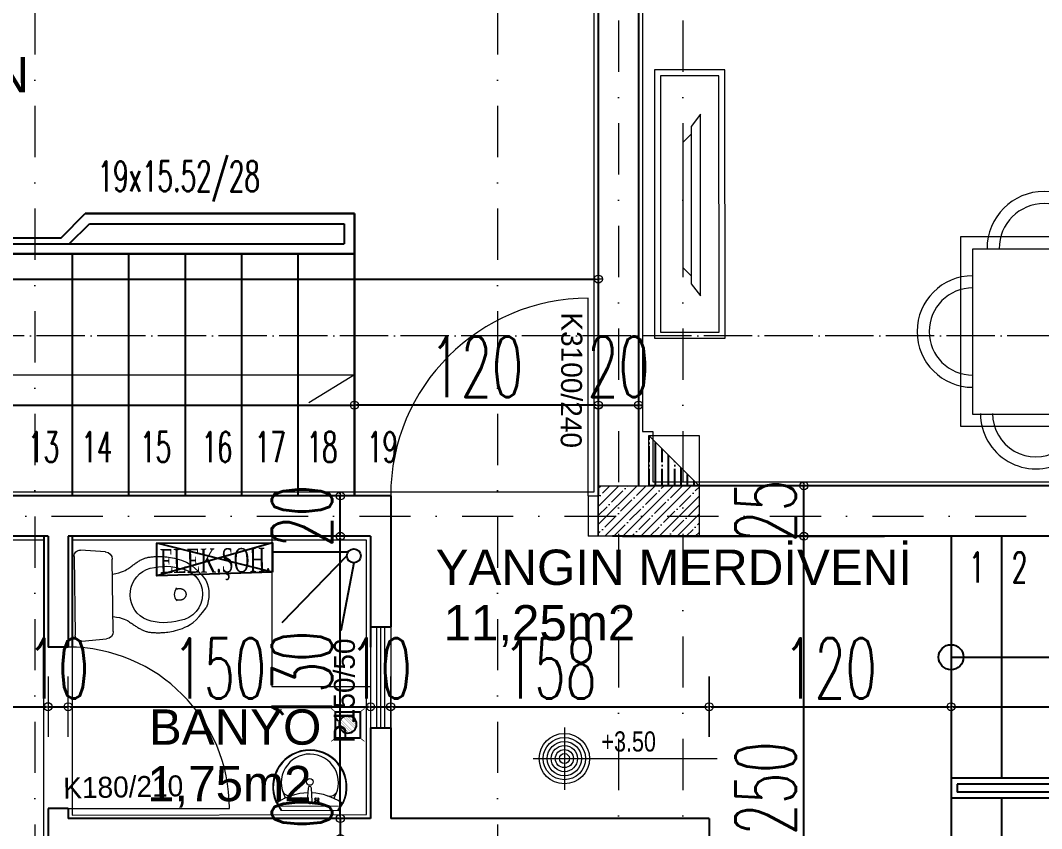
# Model space of a CAD drawing. Header units: millimetres. Extents: x -16104 to 67872, y -88009 to 12107.
# Drawn here: x 26516 to 27022, y -6715 to -6314 of the extents above; entities that cross this region are included whole.
import ezdxf

# ---------------------------------------------------------------- set-up
doc = ezdxf.new("R2010")
doc.units = ezdxf.units.MM
for name, pattern in [('ACAD_ISO04W100', [30, 24, -3, 0, -3]), ('ACAD_ISO07W100', [3, 0, -3]), ('DASHDOTX2', [50.8, 25.4, -12.7, 0, -12.7])]:
    doc.linetypes.add(name, pattern=pattern)
doc.layers.get('0').update_dxf_attribs({"color": 241})
for name, color, linetype, lineweight in [('AKS', 1, 'ACAD_ISO07W100', 5), ('akslar', 144, 'Continuous', 20), ('baca', 46, 'Continuous', 5), ('duvar', 123, 'Continuous', 25), ('emsal&kolon', 1, 'Continuous', 5), ('kapı', 3, 'Continuous', 5), ('kolon', 1, 'Continuous', 5), ('KOTLAR', 5, 'Continuous', 20), ('merdiven', 4, 'Continuous', 25), ('OLCU', 54, 'Continuous', 13), ('PASEMCON', 2, 'Continuous', 9), ('pencere', 5, 'Continuous', 5), ('POZ', 36, 'Continuous', 18), ('SıVA', 40, 'Continuous', 9), ('tefriş', 30, 'Continuous', 5), ('YAZI', 22, 'Continuous', 18), ('ÖLÇÜ', 252, 'Continuous', 20)]:
    doc.layers.add(name, color=color, linetype=linetype, lineweight=lineweight)
doc.layers.add('tarama korıdor', color=33, linetype='Continuous')
doc.styles.add('DIM', font='Txttw.shx', dxfattribs={"width": 0.6})
doc.styles.add('DIN', font='times.ttf', dxfattribs={"width": 0.6})
doc.styles.add('M2', font='stylu.ttf', dxfattribs={"height": 10})
doc.styles.add('TSIMPLEX', font='tsimplex', dxfattribs={"width": 0.8})
doc.dimstyles.new('50', dxfattribs={"dimscale": 0, "dimtxt": 30, "dimasz": 1, "dimexe": 0, "dimexo": 2, "dimgap": 4, "dimtad": 1, "dimdec": 0, "dimzin": 0, "dimdsep": 46, "dimtxsty": 'DIM', "dimblk1": 'DOT', "dimblk2": 'DOT', "dimsah": 1, "dimcen": 1.5, "dimdle": 3, "dimse1": 1, "dimse2": 1, "dimclrd": 256, "dimclre": 9, "dimclrt": 256, "dimadec": 0, "dimazin": 0, "dimtfac": 0.24, "dimtdec": 0, "dimtix": 1, "dimtmove": 2, "dimatfit": 3, "dimldrblk": 'DOT', "dimfxl": 0, "dimtolj": 1, "dimtzin": 15, "dimarcsym": 0})

# ---------------------------------------------------------------- blocks, each defined once
blk = doc.blocks.new('lavabo')
at = {"layer": 'tefriş', "linetype": 'Continuous'}
for p, q in [((-22.77, -4.94), (-19.92, 0)), ((-22.43, -5.14), (-19.46, 0)), ((-19.92, 0), (19.92, 0)), ((19.46, 0), (22.43, -5.14)), ((19.92, 0), (22.77, -4.94)), ((19.92, -2.7), (-19.92, -2.7)), ((-6.25, -5.54), (-6.77, -6.08)), ((-6.77, -6.08), (-6.31, -7.1)), ((-6.51, -5.81), (-3.84, -8.34)), ((-6.44, -8.41), (-3.91, -5.74)), ((-5.2, -5.94), (-6.25, -5.54)), ((-4.18, -5.48), (-5.2, -5.94)), ((-3.64, -6), (-4.18, -5.48)), ((-4.04, -7.04), (-3.64, -6)), ((-1.17, -15.33), (-1.76, -6.54)), ((1.76, -6.26), (1.14, -15.33)), ((3.38, -5.9), (3.91, -5.38)), ((3.81, -6.94), (3.38, -5.9)), ((3.38, -7.98), (3.81, -6.94)), ((6.25, -8.24), (3.65, -5.64)), ((6.25, -5.64), (3.65, -8.24)), ((3.91, -5.38), (4.95, -5.81)), ((4.95, -5.81), (5.99, -5.38)), ((5.99, -5.38), (6.51, -5.9)), ((6.51, -5.9), (6.08, -6.94)), ((6.08, -6.94), (6.51, -7.98)), ((-6.31, -7.1), (-6.71, -8.15)), ((-6.71, -8.15), (-6.17, -8.66)), ((-6.17, -8.66), (-5.15, -8.21)), ((-5.15, -8.21), (-4.1, -8.61)), ((-4.1, -8.61), (-3.58, -8.07)), ((-3.58, -8.07), (-4.04, -7.04)), ((3.91, -8.51), (3.38, -7.98)), ((4.95, -8.08), (3.91, -8.51)), ((5.99, -8.51), (4.95, -8.08)), ((6.51, -7.98), (5.99, -8.51))]:
    blk.add_line(p, q, dxfattribs=at)
at = {"layer": 'tefriş', "linetype": 'Continuous', "extrusion": (0, 0, -1)}
for centre, major_axis, ratio, start_param, end_param in [((0, -16), (-18.1, -18.1), 1, 5.497787, 7.48683), ((0, -16), (-17.82, -17.82), 1, 5.497787, 7.48683), ((-22.66, -5.93), (-0.566, -0.566), 1, 1.203644, 1.828723), ((-23.47, -4.54), (-0.566, 0.566), 1, 2.879793, 3.399519), ((-22.66, -5.93), (-0.283, 0.283), 1, -0.367152, 0.257926), ((-23.47, -4.54), (-0.849, -0.849), 1, 4.45059, 4.970315), ((-22.3, -6.09), (-0.566, -0.566), 1, 1.828723, 2.945097), ((-0.28, 26.67), (-27.35, -27.35), 1, 5.526576, 6.089571), ((0, -6.4), (-1.25, -1.25), 1, 0.7034, 3.844992), ((0, -16), (-18.1, -18.1), 1, 3.508745, 5.497787), ((0, -16), (-17.82, -17.82), 1, 3.508745, 5.497787), ((0.28, 26.67), (-27.35, -27.35), 1, 4.906004, 5.469573), ((22.3, -6.09), (-0.566, 0.566), 1, 0.196496, 1.31287), ((23.47, -4.54), (-0.849, 0.849), 1, 4.454463, 4.974188), ((23.47, -4.54), (-0.566, -0.566), 1, 6.025259, 6.544985), ((22.66, -5.93), (-0.283, 0.283), 1, 1.31287, 1.937948), ((22.66, -5.93), (-0.566, 0.566), 1, 1.31287, 1.937948), ((0, -19.04), (-13.92, 13.92), 1, 3.926991, 6.023888), ((-13.8, -15.22), (-3.8, -3.8), 1, 1.128011, 2.639725), ((-17.71, -8.76), (-0.566, -0.566), 1, 2.805213, 4.453092), ((0, -19.04), (-13.92, 13.92), 1, 1.830093, 3.926991), ((13.8, -15.22), (-3.8, -3.8), 1, 2.072664, 3.584378), ((17.71, -8.76), (-0.566, -0.566), 1, 0.259297, 1.907176), ((-0.01, -19.56), (0, 2.35), 0.991954, 1.570796326779968, 7.853981633959554), ((-0.01, -15.24), (-0.82, 0.82), 1, 2.438193, 5.415789)]:
    blk.add_ellipse(centre, major_axis=major_axis, ratio=ratio, start_param=start_param, end_param=end_param, dxfattribs=at)
blk = doc.blocks.new('klozet')
at = {"layer": 'tefriş', "linetype": 'Continuous'}
for p, q in [((3.25, 22.57), (15.54, 21.55)), ((0, -19.58), (0, 19.58)), ((18.91, 17.89), (18.91, -17.89)), ((29.64, 15.18), (30.02, 15.45)), ((30.02, 15.45), (30.4, 15.7)), ((30.4, 15.7), (30.79, 15.96)), ((30.79, 15.96), (31.18, 16.21)), ((31.18, 16.21), (31.58, 16.45)), ((31.58, 16.45), (31.98, 16.68)), ((31.98, 16.68), (32.38, 16.91)), ((32.38, 16.91), (32.78, 17.13)), ((32.78, 17.13), (33.18, 17.33)), ((33.18, 17.33), (33.58, 17.53)), ((33.58, 17.53), (33.97, 17.7)), ((33.97, 17.7), (34.36, 17.87)), ((34.36, 17.87), (34.75, 18.02)), ((34.75, 18.02), (35.14, 18.15)), ((35.14, 18.15), (35.54, 18.28)), ((35.54, 18.28), (35.95, 18.39)), ((35.95, 18.39), (36.37, 18.48)), ((36.37, 18.48), (36.8, 18.57)), ((36.8, 18.57), (37.26, 18.64)), ((37.26, 18.64), (37.72, 18.7)), ((37.72, 18.7), (38.2, 18.75)), ((38.2, 18.75), (38.69, 18.79)), ((38.69, 18.79), (39.18, 18.82)), ((39.18, 18.82), (39.68, 18.85)), ((39.68, 18.85), (40.18, 18.87)), ((40.18, 18.87), (40.67, 18.89)), ((40.67, 18.89), (41.16, 18.9)), ((41.16, 18.9), (41.66, 18.9)), ((41.66, 18.9), (42.17, 18.9)), ((42.17, 18.9), (42.7, 18.89)), ((42.7, 18.89), (43.26, 18.86)), ((43.26, 18.86), (43.87, 18.83)), ((43.87, 18.83), (44.52, 18.78)), ((44.52, 18.78), (45.24, 18.71)), ((45.24, 18.71), (46.03, 18.62)), ((46.03, 18.62), (46.88, 18.51)), ((46.88, 18.51), (47.8, 18.36)), ((47.8, 18.36), (48.78, 18.18)), ((48.78, 18.18), (49.81, 17.95)), ((49.81, 17.95), (50.9, 17.66)), ((50.9, 17.66), (52.04, 17.32)), ((52.04, 17.32), (53.23, 16.91)), ((53.23, 16.91), (54.46, 16.42)), ((54.46, 16.42), (55.75, 15.8)), ((55.75, 15.8), (57.1, 15.02)), ((18.91, 10.5), (20.67, 10.81)), ((20.67, 10.81), (22.16, 11.15)), ((22.16, 11.15), (23.39, 11.51)), ((23.39, 11.51), (24.42, 11.88)), ((24.42, 11.88), (25.26, 12.26)), ((25.26, 12.26), (25.97, 12.64)), ((25.97, 12.64), (26.56, 13.02)), ((26.56, 13.02), (27.09, 13.38)), ((27.09, 13.38), (27.58, 13.72)), ((27.58, 13.72), (28.03, 14.04)), ((28.03, 14.04), (28.46, 14.34)), ((28.46, 14.34), (28.87, 14.64)), ((28.87, 14.64), (29.26, 14.92)), ((29.26, 14.92), (29.64, 15.18)), ((57.1, 15.02), (58.53, 14.02)), ((58.53, 14.02), (60.05, 12.75)), ((60.05, 12.75), (61.66, 11.16)), ((61.66, 11.16), (63.38, 9.22)), ((63.38, 9.22), (65.22, 6.86)), ((50.48, 2.72), (50.35, 2.67)), ((50.64, 2.77), (50.48, 2.72)), ((50.82, 2.81), (50.64, 2.77)), ((51.02, 2.85), (50.82, 2.81)), ((51.23, 2.88), (51.02, 2.85)), ((51.44, 2.91), (51.23, 2.88)), ((51.66, 2.93), (51.44, 2.91)), ((51.87, 2.94), (51.66, 2.93)), ((52.06, 2.95), (51.87, 2.94)), ((52.26, 2.94), (52.06, 2.95)), ((52.44, 2.93), (52.26, 2.94)), ((52.61, 2.9), (52.44, 2.93)), ((52.78, 2.87), (52.61, 2.9)), ((52.94, 2.83), (52.78, 2.87)), ((53.09, 2.79), (52.94, 2.83)), ((53.25, 2.74), (53.09, 2.79)), ((53.39, 2.68), (53.25, 2.74)), ((53.54, 2.62), (53.39, 2.68)), ((53.68, 2.54), (53.54, 2.62)), ((53.81, 2.47), (53.68, 2.54)), ((53.94, 2.39), (53.81, 2.47)), ((54.07, 2.3), (53.94, 2.39)), ((54.19, 2.2), (54.07, 2.3)), ((54.31, 2.1), (54.19, 2.2)), ((54.42, 2), (54.31, 2.1)), ((54.52, 1.89), (54.42, 2)), ((54.62, 1.77), (54.52, 1.89)), ((54.72, 1.66), (54.62, 1.77)), ((54.8, 1.53), (54.72, 1.66)), ((54.88, 1.41), (54.8, 1.53)), ((54.95, 1.28), (54.88, 1.41)), ((55.02, 1.15), (54.95, 1.28)), ((55.08, 1.01), (55.02, 1.15)), ((55.13, 0.88), (55.08, 1.01)), ((55.17, 0.74), (55.13, 0.88)), ((55.21, 0.6), (55.17, 0.74)), ((55.23, 0.46), (55.21, 0.6)), ((55.25, 0.32), (55.23, 0.46)), ((55.26, 0.18), (55.25, 0.32)), ((55.27, 0.04), (55.26, 0.18)), ((55.26, -0.1), (55.27, 0.04)), ((50.35, -2.59), (50.48, -2.64)), ((50.48, -2.64), (50.64, -2.69)), ((50.64, -2.69), (50.82, -2.73)), ((50.82, -2.73), (51.02, -2.77)), ((51.02, -2.77), (51.23, -2.8)), ((51.23, -2.8), (51.44, -2.83)), ((51.44, -2.83), (51.66, -2.85)), ((51.66, -2.85), (51.87, -2.86)), ((51.87, -2.86), (52.06, -2.87)), ((52.06, -2.87), (52.26, -2.86)), ((52.26, -2.86), (52.44, -2.85)), ((52.44, -2.85), (52.61, -2.82)), ((52.61, -2.82), (52.78, -2.79)), ((52.78, -2.79), (52.94, -2.75)), ((52.94, -2.75), (53.09, -2.71)), ((53.09, -2.71), (53.25, -2.66)), ((53.25, -2.66), (53.39, -2.6)), ((53.39, -2.6), (53.54, -2.54)), ((53.54, -2.54), (53.68, -2.47)), ((53.68, -2.47), (53.81, -2.39)), ((53.81, -2.39), (53.94, -2.31)), ((53.94, -2.31), (54.07, -2.22)), ((54.07, -2.22), (54.19, -2.12)), ((54.19, -2.12), (54.31, -2.02)), ((54.31, -2.02), (54.42, -1.92)), ((54.42, -1.92), (54.52, -1.81)), ((54.52, -1.81), (54.62, -1.69)), ((54.62, -1.69), (54.72, -1.58)), ((54.72, -1.58), (54.8, -1.45)), ((54.8, -1.45), (54.88, -1.33)), ((54.88, -1.33), (54.95, -1.2)), ((54.95, -1.2), (55.02, -1.07)), ((55.02, -1.07), (55.08, -0.93)), ((55.08, -0.93), (55.13, -0.8)), ((55.13, -0.8), (55.17, -0.66)), ((55.17, -0.66), (55.21, -0.52)), ((55.21, -0.52), (55.23, -0.38)), ((55.23, -0.38), (55.25, -0.24)), ((55.25, -0.24), (55.26, -0.1)), ((61.66, -11.16), (63.38, -9.22)), ((63.38, -9.22), (65.22, -6.86)), ((18.91, -10.5), (20.67, -10.81)), ((20.67, -10.81), (22.16, -11.15)), ((22.16, -11.15), (23.39, -11.51)), ((23.39, -11.51), (24.42, -11.88)), ((24.42, -11.88), (25.26, -12.26)), ((25.26, -12.26), (25.97, -12.64)), ((25.97, -12.64), (26.56, -13.02)), ((26.56, -13.02), (27.09, -13.38)), ((27.09, -13.38), (27.58, -13.72)), ((27.58, -13.72), (28.03, -14.04)), ((28.03, -14.04), (28.46, -14.34)), ((28.46, -14.34), (28.87, -14.64)), ((28.87, -14.64), (29.26, -14.92)), ((29.26, -14.92), (29.64, -15.18)), ((29.64, -15.18), (30.02, -15.45)), ((55.75, -15.8), (57.1, -15.02)), ((57.1, -15.02), (58.53, -14.02)), ((58.53, -14.02), (60.05, -12.75)), ((60.05, -12.75), (61.66, -11.16)), ((30.02, -15.45), (30.4, -15.7)), ((30.4, -15.7), (30.79, -15.96)), ((30.79, -15.96), (31.18, -16.21)), ((31.18, -16.21), (31.58, -16.45)), ((31.58, -16.45), (31.98, -16.68)), ((31.98, -16.68), (32.38, -16.91)), ((32.38, -16.91), (32.78, -17.13)), ((32.78, -17.13), (33.18, -17.33)), ((33.18, -17.33), (33.58, -17.53)), ((33.58, -17.53), (33.97, -17.7)), ((33.97, -17.7), (34.36, -17.87)), ((34.36, -17.87), (34.75, -18.02)), ((34.75, -18.02), (35.14, -18.15)), ((35.14, -18.15), (35.54, -18.28)), ((35.54, -18.28), (35.95, -18.39)), ((35.95, -18.39), (36.37, -18.48)), ((36.37, -18.48), (36.8, -18.57)), ((36.8, -18.57), (37.26, -18.64)), ((37.26, -18.64), (37.72, -18.7)), ((37.72, -18.7), (38.2, -18.75)), ((38.2, -18.75), (38.69, -18.79)), ((38.69, -18.79), (39.18, -18.82)), ((39.18, -18.82), (39.68, -18.85)), ((39.68, -18.85), (40.18, -18.87)), ((40.18, -18.87), (40.67, -18.89)), ((40.67, -18.89), (41.16, -18.9)), ((41.16, -18.9), (41.66, -18.9)), ((41.66, -18.9), (42.17, -18.9)), ((42.17, -18.9), (42.7, -18.89)), ((42.7, -18.89), (43.26, -18.86)), ((43.26, -18.86), (43.87, -18.83)), ((43.87, -18.83), (44.52, -18.78)), ((44.52, -18.78), (45.24, -18.71)), ((45.24, -18.71), (46.03, -18.62)), ((46.03, -18.62), (46.88, -18.51)), ((46.88, -18.51), (47.8, -18.36)), ((47.8, -18.36), (48.78, -18.18)), ((48.78, -18.18), (49.81, -17.95)), ((49.81, -17.95), (50.9, -17.66)), ((50.9, -17.66), (52.04, -17.32)), ((52.04, -17.32), (53.23, -16.91)), ((53.23, -16.91), (54.46, -16.42)), ((54.46, -16.42), (55.75, -15.8)), ((15.54, -21.55), (3.25, -22.57))]:
    blk.add_line(p, q, dxfattribs=at)
for centre, start, end in [((3, 19.58), 85.2364, 180), ((3, -19.58), 180, 274.7636)]:
    blk.add_arc(centre, 3, start, end, dxfattribs=at)
for centre, major_axis, start_param, end_param in [((15.23, 17.89), (2.6, 2.6), 5.497787, 6.985442), ((41.09, 0), (-9.59, 9.59), -0.381645, 1.952441), ((44.74, -13.39), (-19.37, 19.37), -1.051849, -0.451182), ((50.37, 0), (9.28, 9.28), 4.048178, 6.947396), ((49, 0), (-12.46, 12.46), 3.526763, 4.327219), ((54.6, 0.04), (-3.54, 3.54), 0.094871, 1.475925), ((44.74, 13.39), (-19.37, 19.37), 2.021978, 2.622645), ((15.23, -17.89), (-2.6, 2.6), 2.439336, 3.926991)]:
    blk.add_ellipse(centre, major_axis=major_axis, ratio=1, start_param=start_param, end_param=end_param, dxfattribs=at)
blk = doc.blocks.new('DOT')
for p, q in [((0, 15), (0, -15)), ((-2, 0), (0, 0)), ((2, 0), (0, 0))]:
    blk.add_line(p, q)
blk.add_circle((0, 0), 2)
blk = doc.blocks.new('*D7330')
at = {"layer": 'Defpoints', "color": 0, "transparency": 16777216}
for p in [(26049.37, -6569.56), (26529.37, -6569.56), (26529.37, -6654.1)]:
    blk.add_point(p, dxfattribs=at)
at = {"layer": 'OLCU', "lineweight": -2, "transparency": 16777216}
blk.add_line((26050.37, -6654.1), (26528.37, -6654.1), dxfattribs=at)
at = {"layer": 'OLCU', "lineweight": -2, "transparency": 16777216, "rotation": 180}
blk.add_blockref('DOT', (26049.37, -6654.1), dxfattribs=at)
at = {"layer": 'OLCU', "lineweight": -2, "transparency": 16777216}
blk.add_blockref('DOT', (26529.37, -6654.1), dxfattribs=at)
at = {"layer": 'OLCU', "transparency": 16777216, "insert": (26289.37, -6635.1), "char_height": 30, "attachment_point": 5, "style": 'DIM'}
blk.add_mtext('\\A1;480', dxfattribs=at)
blk = doc.blocks.new('*D7633')
at = {"layer": 'Defpoints', "color": 0, "transparency": 16777216}
for p in [(26529.37, -6624.56), (26539.37, -6624.56), (26539.37, -6654.13)]:
    blk.add_point(p, dxfattribs=at)
at = {"layer": 'OLCU', "lineweight": -2, "transparency": 16777216}
for p, q in [((26528.37, -6654.13), (26527.37, -6654.13)), ((26529.37, -6654.13), (26539.37, -6654.13)), ((26540.37, -6654.13), (26541.37, -6654.13))]:
    blk.add_line(p, q, dxfattribs=at)
blk.add_blockref('DOT', (26529.37, -6654.13), dxfattribs=at)
at = {"layer": 'OLCU', "lineweight": -2, "transparency": 16777216, "rotation": 180}
blk.add_blockref('DOT', (26539.37, -6654.13), dxfattribs=at)
at = {"layer": 'OLCU', "transparency": 16777216, "insert": (26534.37, -6635.13), "char_height": 30, "attachment_point": 5, "style": 'DIM'}
blk.add_mtext('\\A1;10', dxfattribs=at)
blk = doc.blocks.new('*D7331')
at = {"layer": 'Defpoints', "color": 0, "transparency": 16777216}
for p in [(26689.37, -6654.13), (26689.37, -6654.13), (26539.37, -6662.65)]:
    blk.add_point(p, dxfattribs=at)
at = {"layer": 'OLCU', "lineweight": -2, "transparency": 16777216}
blk.add_line((26540.37, -6654.13), (26688.37, -6654.13), dxfattribs=at)
at = {"layer": 'OLCU', "lineweight": -2, "transparency": 16777216, "rotation": 180}
blk.add_blockref('DOT', (26539.37, -6654.13), dxfattribs=at)
at = {"layer": 'OLCU', "lineweight": -2, "transparency": 16777216}
blk.add_blockref('DOT', (26689.37, -6654.13), dxfattribs=at)
at = {"layer": 'OLCU', "transparency": 16777216, "insert": (26614.37, -6635.13), "char_height": 30, "attachment_point": 5, "style": 'DIM'}
blk.add_mtext('\\A1;150', dxfattribs=at)
blk = doc.blocks.new('*D7363')
at = {"layer": 'Defpoints', "color": 0, "transparency": 16777216}
for p in [(26674.37, -6549.56), (26674.37, -6549.56), (26674.37, -6569.56)]:
    blk.add_point(p, dxfattribs=at)
at = {"layer": 'OLCU', "lineweight": -2, "transparency": 16777216}
for p, q in [((26674.37, -6548.56), (26674.37, -6547.56)), ((26674.37, -6569.56), (26674.37, -6549.56)), ((26674.37, -6570.56), (26674.37, -6571.56))]:
    blk.add_line(p, q, dxfattribs=at)
for p, rotation in [((26674.37, -6549.56), 270), ((26674.37, -6569.56), 90)]:
    blk.add_blockref('DOT', p, dxfattribs=dict(at, rotation=rotation))
at = {"layer": 'OLCU', "transparency": 16777216, "insert": (26655.37, -6559.56), "char_height": 30, "attachment_point": 5, "rotation": 90, "style": 'DIM'}
blk.add_mtext('\\A1;20', dxfattribs=at)
blk = doc.blocks.new('*D7364')
at = {"layer": 'Defpoints', "color": 0, "transparency": 16777216}
for p in [(26717.86, -6709.56), (26674.37, -6719.56), (26717.86, -6719.56)]:
    blk.add_point(p, dxfattribs=at)
at = {"layer": 'OLCU', "lineweight": -2, "transparency": 16777216}
for p, q in [((26674.37, -6708.56), (26674.37, -6707.56)), ((26674.37, -6709.56), (26674.37, -6719.56)), ((26674.37, -6720.56), (26674.37, -6721.56))]:
    blk.add_line(p, q, dxfattribs=at)
for p, rotation in [((26674.37, -6709.56), 270), ((26674.37, -6719.56), 90)]:
    blk.add_blockref('DOT', p, dxfattribs=dict(at, rotation=rotation))
at = {"layer": 'OLCU', "transparency": 16777216, "insert": (26655.37, -6714.56), "char_height": 30, "attachment_point": 5, "rotation": 90, "style": 'DIM'}
blk.add_mtext('\\A1;10', dxfattribs=at)
blk = doc.blocks.new('*D7365')
at = {"layer": 'Defpoints', "color": 0, "transparency": 16777216}
for p in [(26674.37, -6569.56), (26674.37, -6569.56), (26674.37, -6709.56)]:
    blk.add_point(p, dxfattribs=at)
at = {"layer": 'OLCU', "lineweight": -2, "transparency": 16777216}
blk.add_line((26674.37, -6708.56), (26674.37, -6570.56), dxfattribs=at)
for p, rotation in [((26674.37, -6569.56), 90), ((26674.37, -6709.56), 270)]:
    blk.add_blockref('DOT', p, dxfattribs=dict(at, rotation=rotation))
at = {"layer": 'OLCU', "transparency": 16777216, "insert": (26655.37, -6639.56), "char_height": 30, "attachment_point": 5, "rotation": 90, "style": 'DIM'}
blk.add_mtext('\\A1;130', dxfattribs=at)
blk = doc.blocks.new('DFG')
at = {"layer": 'tefriş'}
for points in [[(38169.15, -3228.78), (38169.11, -3095.78), (38204.11, -3095.77), (38204.15, -3228.77)], [(38172.15, -3225.78), (38172.11, -3098.78), (38201.11, -3098.77), (38201.15, -3225.77)], [(38187.31, -3200.75), (38187.26, -3122.74), (38191.96, -3116.74), (38192.02, -3206.74)]]:
    blk.add_lwpolyline(points, close=True, dxfattribs=at)
blk.add_lwpolyline([(38187.26, -3126.64), (38183.36, -3130.59), (38183.41, -3192.9), (38187.31, -3196.85)], dxfattribs=at)
blk = doc.blocks.new('rb')
at = {"layer": 'tefriş'}
for points in [[(1548.4, 487.07), (1595.5, 487.07), (1595.5, 394.92), (1548.4, 394.92)], [(1551.4, 484.07), (1592.5, 484.07), (1592.5, 397.92), (1551.4, 397.92)]]:
    blk.add_lwpolyline(points, close=True, dxfattribs=at)
for centre, radius, start, end in [((1571.95, 484.07), 12.83, 0, 180), ((1571.95, 484.07), 9.83, 0, 180), ((1551.4, 466.84), 14.18, 90, 270), ((1592.5, 466.49), 13.72, 270, 90), ((1551.4, 466.84), 11.18, 90, 270), ((1592.5, 466.49), 10.72, 270, 90), ((1551.4, 415.62), 14.18, 90, 270), ((1551.4, 415.62), 11.18, 90, 270), ((1592.29, 413.54), 13.72, 270, 90), ((1592.29, 413.54), 10.72, 270, 90), ((1571.95, 397.92), 13.83, 180, 0), ((1571.95, 397.92), 10.83, 180, 0)]:
    blk.add_arc(centre, radius, start, end, dxfattribs=at)
blk = doc.blocks.new('*D7539')
at = {"layer": 'Defpoints', "color": 0, "transparency": 16777216}
for p in [(26202.37, -6504.56), (26681.37, -6504.56), (26681.37, -6504.56)]:
    blk.add_point(p, dxfattribs=at)
at = {"layer": 'OLCU', "lineweight": -2, "transparency": 16777216}
blk.add_line((26203.37, -6504.56), (26680.37, -6504.56), dxfattribs=at)
at = {"layer": 'OLCU', "lineweight": -2, "transparency": 16777216, "rotation": 180}
blk.add_blockref('DOT', (26202.37, -6504.56), dxfattribs=at)
at = {"layer": 'OLCU', "lineweight": -2, "transparency": 16777216}
blk.add_blockref('DOT', (26681.37, -6504.56), dxfattribs=at)
at = {"layer": 'OLCU', "transparency": 16777216, "insert": (26363.36, -6483.61), "char_height": 30, "attachment_point": 5, "style": 'DIM'}
blk.add_mtext('\\A1;480', dxfattribs=at)
blk = doc.blocks.new('*D7540')
at = {"layer": 'Defpoints', "color": 0, "transparency": 16777216}
for p in [(26681.37, -6504.56), (26681.37, -6514.56), (26802.37, -6514.56)]:
    blk.add_point(p, dxfattribs=at)
at = {"layer": 'OLCU', "lineweight": -2, "transparency": 16777216}
blk.add_line((26801.37, -6504.56), (26682.37, -6504.56), dxfattribs=at)
at = {"layer": 'OLCU', "lineweight": -2, "transparency": 16777216, "rotation": 180}
blk.add_blockref('DOT', (26681.37, -6504.56), dxfattribs=at)
at = {"layer": 'OLCU', "lineweight": -2, "transparency": 16777216}
blk.add_blockref('DOT', (26802.37, -6504.56), dxfattribs=at)
at = {"layer": 'OLCU', "transparency": 16777216, "insert": (26741.87, -6485.56), "char_height": 30, "attachment_point": 5, "style": 'DIM'}
blk.add_mtext('\\A1;120', dxfattribs=at)
blk = doc.blocks.new('*D7541')
at = {"layer": 'Defpoints', "color": 0, "transparency": 16777216}
for p in [(26802.37, -6504.56), (26822.37, -6504.53), (26822.37, -6504.56)]:
    blk.add_point(p, dxfattribs=at)
at = {"layer": 'OLCU', "lineweight": -2, "transparency": 16777216}
for p, q in [((26801.37, -6504.53), (26800.37, -6504.53)), ((26802.37, -6504.53), (26822.37, -6504.53)), ((26823.37, -6504.53), (26824.37, -6504.53))]:
    blk.add_line(p, q, dxfattribs=at)
blk.add_blockref('DOT', (26802.37, -6504.53), dxfattribs=at)
at = {"layer": 'OLCU', "lineweight": -2, "transparency": 16777216, "rotation": 180}
blk.add_blockref('DOT', (26822.37, -6504.53), dxfattribs=at)
at = {"layer": 'OLCU', "transparency": 16777216, "insert": (26812.37, -6485.53), "char_height": 30, "attachment_point": 5, "style": 'DIM'}
blk.add_mtext('\\A1;20', dxfattribs=at)
blk = doc.blocks.new('*D7542')
at = {"layer": 'Defpoints', "color": 0, "transparency": 16777216}
for p in [(26052.37, -6442.06), (26802.37, -6442.06), (26802.37, -6442.06)]:
    blk.add_point(p, dxfattribs=at)
at = {"layer": 'OLCU', "lineweight": -2, "transparency": 16777216}
blk.add_line((26053.37, -6442.06), (26801.37, -6442.06), dxfattribs=at)
at = {"layer": 'OLCU', "lineweight": -2, "transparency": 16777216, "rotation": 180}
blk.add_blockref('DOT', (26052.37, -6442.06), dxfattribs=at)
at = {"layer": 'OLCU', "lineweight": -2, "transparency": 16777216}
blk.add_blockref('DOT', (26802.37, -6442.06), dxfattribs=at)
at = {"layer": 'OLCU', "transparency": 16777216, "insert": (26427.37, -6423.06), "char_height": 30, "attachment_point": 5, "style": 'DIM'}
blk.add_mtext('\\A1;750', dxfattribs=at)
blk = doc.blocks.new('Kot')
at = {"layer": 'KOTLAR'}
for p, q in [((0, 0.155), (0, -0.155)), ((-0.155, 0), (0.7586, 0))]:
    blk.add_line(p, q, dxfattribs=at)
for radius in [0.125, 0.105, 0.085, 0.065, 0.045, 0.045, 0.025]:
    blk.add_circle((0, 0), radius, dxfattribs=at)
at = {"layer": 'YAZI', "style": 'TSIMPLEX', "width": 0.8}
blk.add_attdef('KOTH', (0.1836, 0.0349), '', height=0.1, dxfattribs=at)
blk = doc.blocks.new('*D7543')
at = {"layer": 'Defpoints', "color": 0, "transparency": 16777216}
for p in [(26699.37, -6654.13), (26857.37, -6654.13), (26857.37, -6709.56)]:
    blk.add_point(p, dxfattribs=at)
at = {"layer": 'OLCU', "lineweight": -2, "transparency": 16777216}
blk.add_line((26700.37, -6654.13), (26856.37, -6654.13), dxfattribs=at)
at = {"layer": 'OLCU', "lineweight": -2, "transparency": 16777216, "rotation": 180}
blk.add_blockref('DOT', (26699.37, -6654.13), dxfattribs=at)
at = {"layer": 'OLCU', "lineweight": -2, "transparency": 16777216}
blk.add_blockref('DOT', (26857.37, -6654.13), dxfattribs=at)
at = {"layer": 'OLCU', "transparency": 16777216, "insert": (26778.37, -6635.13), "char_height": 30, "attachment_point": 5, "style": 'DIM'}
blk.add_mtext('\\A1;158', dxfattribs=at)
blk = doc.blocks.new('*D7554')
at = {"layer": 'Defpoints', "color": 0, "transparency": 16777216}
for p in [(26857.37, -6654.13), (26977.37, -6654.13), (26977.37, -6654.13)]:
    blk.add_point(p, dxfattribs=at)
at = {"layer": 'OLCU', "lineweight": -2, "transparency": 16777216}
blk.add_line((26858.37, -6654.13), (26976.37, -6654.13), dxfattribs=at)
at = {"layer": 'OLCU', "lineweight": -2, "transparency": 16777216, "rotation": 180}
blk.add_blockref('DOT', (26857.37, -6654.13), dxfattribs=at)
at = {"layer": 'OLCU', "lineweight": -2, "transparency": 16777216}
blk.add_blockref('DOT', (26977.37, -6654.13), dxfattribs=at)
at = {"layer": 'OLCU', "transparency": 16777216, "insert": (26917.37, -6635.13), "char_height": 30, "attachment_point": 5, "style": 'DIM'}
blk.add_mtext('\\A1;120', dxfattribs=at)
blk = doc.blocks.new('*D7555')
at = {"layer": 'Defpoints', "color": 0, "transparency": 16777216}
for p in [(26977.37, -6654.13), (27152.37, -6654.13), (27152.37, -6654.13)]:
    blk.add_point(p, dxfattribs=at)
at = {"layer": 'OLCU', "lineweight": -2, "transparency": 16777216}
blk.add_line((26978.37, -6654.13), (27151.37, -6654.13), dxfattribs=at)
at = {"layer": 'OLCU', "lineweight": -2, "transparency": 16777216, "rotation": 180}
blk.add_blockref('DOT', (26977.37, -6654.13), dxfattribs=at)
at = {"layer": 'OLCU', "lineweight": -2, "transparency": 16777216}
blk.add_blockref('DOT', (27152.37, -6654.13), dxfattribs=at)
at = {"layer": 'OLCU', "transparency": 16777216, "insert": (27064.87, -6635.13), "char_height": 30, "attachment_point": 5, "style": 'DIM'}
blk.add_mtext('\\A1;175', dxfattribs=at)
blk = doc.blocks.new('*D7559')
at = {"layer": 'Defpoints', "color": 0, "transparency": 16777216}
for p in [(26904.37, -6569.56), (26904.37, -6569.56), (26904.37, -6819.56)]:
    blk.add_point(p, dxfattribs=at)
at = {"layer": 'OLCU', "lineweight": -2, "transparency": 16777216}
blk.add_line((26904.37, -6818.56), (26904.37, -6570.56), dxfattribs=at)
for p, rotation in [((26904.37, -6569.56), 90), ((26904.37, -6819.56), 270)]:
    blk.add_blockref('DOT', p, dxfattribs=dict(at, rotation=rotation))
at = {"layer": 'OLCU', "transparency": 16777216, "insert": (26885.37, -6694.56), "char_height": 30, "attachment_point": 5, "rotation": 90, "style": 'DIM'}
blk.add_mtext('\\A1;250', dxfattribs=at)
blk = doc.blocks.new('*D7560')
at = {"layer": 'Defpoints', "color": 0, "transparency": 16777216}
for p in [(26904.36, -6544.56), (26904.37, -6544.56), (26904.37, -6569.56)]:
    blk.add_point(p, dxfattribs=at)
at = {"layer": 'OLCU', "lineweight": -2, "transparency": 16777216}
for p, q in [((26904.36, -6543.56), (26904.36, -6542.56)), ((26904.36, -6569.56), (26904.36, -6544.56)), ((26904.36, -6570.56), (26904.36, -6571.56))]:
    blk.add_line(p, q, dxfattribs=at)
for p, rotation in [((26904.36, -6544.56), 270), ((26904.36, -6569.56), 90)]:
    blk.add_blockref('DOT', p, dxfattribs=dict(at, rotation=rotation))
at = {"layer": 'OLCU', "transparency": 16777216, "insert": (26885.36, -6557.06), "char_height": 30, "attachment_point": 5, "rotation": 90, "style": 'DIM'}
blk.add_mtext('\\A1;25', dxfattribs=at)
blk = doc.blocks.new('A$C412C2498')
at = {"color": 5, "const_width": 0.6}
for points in [[(3.64, 24.29), (0.19, 27)], [(23.8, 24.29), (27.26, 27)], [(3.64, 2.95), (0.19, 0.24)], [(23.8, 2.95), (27.26, 0.24)]]:
    blk.add_lwpolyline(points, dxfattribs=at)
at = {"color": 5}
blk.add_lwpolyline([(23.8, 24.29), (3.64, 24.29), (3.64, 2.95), (23.8, 2.95)], close=True, dxfattribs=at)
at = {"const_width": 0.1}
for points in [[(6.68, 12.23), (14.63, 20.17)], [(6.76, 14.48), (12.37, 20.1)], [(7.15, 10.44), (16.41, 19.71)], [(7.89, 9.07), (17.79, 18.97)], [(8.8, 8), (18.86, 18.06)], [(9.96, 7.09), (19.77, 16.9)], [(11.26, 6.45), (20.41, 15.6)], [(13.03, 6.04), (20.82, 13.83)], [(14.77, 6.07), (20.78, 12.09)], [(17.41, 7.02), (19.84, 9.45)]]:
    blk.add_lwpolyline(points, dxfattribs=at)
blk.add_circle((13.74, 13.11), 7.12)
blk = doc.blocks.new('A$C5E2C1EC0')
at = {"xscale": 0.6105719971092185, "yscale": 0.6105719971092185, "zscale": 0.6105719971092185}
blk.add_blockref('A$C412C2498', (0, 0), dxfattribs=at)
blk = doc.blocks.new('90')
at = {"layer": 'duvar'}
for p, q in [((76726.22, -20900.91), (76710.05, -20843.58)), ((76711.76, -20900.91), (76726.22, -20843.58))]:
    blk.add_line(p, q, dxfattribs=at)
blk.add_lwpolyline([(76711.76, -20900.91), (76710.05, -20843.58), (76726.22, -20843.58), (76726.22, -20900.91)], close=True, dxfattribs=at)
at = {"layer": 'PASEMCON', "color": 7, "style": 'DIN', "width": 0.6}
blk.add_text('ELEK.ŞOH.', height=12.004, rotation=270.6425, dxfattribs=at).set_placement((76711.3, -20845.16))
blk = doc.blocks.new('*D7249')
at = {"layer": 'Defpoints', "color": 0, "transparency": 16777216}
for p in [(26689.37, -6654.13), (26699.37, -6654.13), (26699.37, -6654.13)]:
    blk.add_point(p, dxfattribs=at)
at = {"layer": 'OLCU', "lineweight": -2, "transparency": 16777216}
for p, q in [((26688.37, -6654.13), (26687.37, -6654.13)), ((26689.37, -6654.13), (26699.37, -6654.13)), ((26700.37, -6654.13), (26701.37, -6654.13))]:
    blk.add_line(p, q, dxfattribs=at)
blk.add_blockref('DOT', (26689.37, -6654.13), dxfattribs=at)
at = {"layer": 'OLCU', "lineweight": -2, "transparency": 16777216, "rotation": 180}
blk.add_blockref('DOT', (26699.37, -6654.13), dxfattribs=at)
at = {"layer": 'OLCU', "transparency": 16777216, "insert": (26694.37, -6635.13), "char_height": 30, "attachment_point": 5, "style": 'DIM'}
blk.add_mtext('\\A1;10', dxfattribs=at)

msp = doc.modelspace()

# ---------------------------------------------------------------- hatches: boundary and pattern name
h = msp.add_hatch()
h.set_pattern_fill('ANSI35,_O', color=256, angle=45)
h.set_pattern_definition([(90, (14410.221, -17059.605), (-6.35, 1e-15), []), (90, (14413.396, -17056.43), (-6.35, 1e-15), [7.9375, -1.5875, 0, -1.5875])])
h.paths.add_polyline_path([(26844.37, -6536.56), (26829.37, -6521.56), (26829.37, -6542.56), (26844.37, -6542.56)])
h.paths.add_polyline_path([(26844.37, -6536.56), (26844.37, -6542.56), (26850.37, -6542.56)])
h.paths.add_polyline_path([(26850.37, -6542.56), (26844.37, -6542.56), (26844.37, -6544.56), (26852.37, -6544.56)])
h.paths.add_polyline_path([(26829.37, -6521.56), (26827.37, -6519.56), (26827.37, -6544.56), (26844.37, -6544.56), (26844.37, -6542.56), (26829.37, -6542.56)])
at = {"layer": 'kolon'}
h = msp.add_hatch(dxfattribs=at)
h.set_pattern_fill('ANSI35,_O', color=256)
h.set_pattern_definition([(45, (18012.7763, -17059.605), (-4.490128, 4.490128), []), (45, (18017.2665, -17059.605), (-4.490128, 4.490128), [7.9375, -1.5875, 0, -1.5875])])
h.paths.add_polyline_path([(26802.37, -6544.56), (26802.37, -6559.56), (26842.37, -6559.56), (26842.37, -6544.56)])
h.paths.add_polyline_path([(26802.37, -6559.56), (26802.37, -6569.56), (26842.37, -6569.56), (26842.37, -6559.56)])
h.paths.add_polyline_path([(26842.37, -6559.56), (26842.37, -6569.56), (26852.37, -6569.56), (26852.37, -6559.56)])
h.paths.add_polyline_path([(26842.37, -6544.56), (26842.37, -6559.56), (26852.37, -6559.56), (26852.37, -6544.56)])

# ---------------------------------------------------------------- linework, layer by layer
at = {"color": 42}
msp.add_circle((26681.1, -6579.27), 3.43, dxfattribs=at)
at = {"layer": 'AKS', "color": 1, "linetype": 'ACAD_ISO04W100'}
msp.add_line((27721.55, -6470.24), (25113.2, -6470.24), dxfattribs=at)
at = {"layer": 'akslar', "linetype": 'DASHDOTX2'}
for p, q in [((26522.87, -5134.56), (26522.87, -7944.06)), ((26752.37, -5134.56), (26752.37, -7944.06)), ((26812.37, -5143.13), (26812.37, -7944.06)), ((26844.37, -5143.13), (26844.37, -7944.06)), ((24902.37, -6559.56), (27952.37, -6559.56))]:
    msp.add_line(p, q, dxfattribs=at)
at = {"layer": 'baca'}
msp.add_lwpolyline([(26827.37, -6519.56), (26852.37, -6519.56), (26852.37, -6544.56), (26827.37, -6544.56), (26827.37, -6519.56), (26852.37, -6544.56)], dxfattribs=at)
at = {"layer": 'duvar'}
for p, q in [((26802.37, -6299.56), (26802.37, -6549.56)), ((26822.37, -6299.56), (26822.37, -6544.56)), ((27292.37, -6544.56), (26827.37, -6544.56)), ((26699.37, -6549.56), (26157.37, -6549.56)), ((26699.37, -6549.56), (26699.37, -6614.56)), ((26529.37, -6569.56), (26471.35, -6569.56)), ((26527.37, -6569.56), (26527.37, -6624.56)), ((26529.37, -6569.56), (26529.37, -6624.56)), ((26689.37, -6569.56), (26539.37, -6569.56)), ((26544.37, -6569.56), (26539.37, -6569.56)), ((26559.37, -6569.56), (26539.37, -6569.56)), ((26544.37, -6569.56), (26539.37, -6569.56)), ((26539.37, -6569.56), (26539.37, -6624.56)), ((26539.37, -6569.56), (26539.37, -6624.56)), ((26541.37, -6569.56), (26541.37, -6624.56)), ((26689.37, -6569.56), (26689.37, -6624.56)), ((26689.37, -6569.56), (26689.37, -6614.56)), ((26944.37, -6569.56), (26809.37, -6569.56)), ((26819.37, -6569.56), (26812.37, -6569.56)), ((26814.37, -6569.56), (26944.37, -6569.56)), ((26944.37, -6569.56), (26819.37, -6569.56)), ((26944.37, -6569.56), (26819.37, -6569.56)), ((26944.37, -6569.56), (26824.37, -6569.56)), ((27272.37, -6569.56), (26844.37, -6569.56)), ((26689.37, -6614.56), (26699.37, -6614.56)), ((26539.37, -6624.56), (26529.37, -6624.56)), ((26977.37, -6629.56), (27211.06, -6629.56)), ((26689.37, -6664.56), (26699.37, -6664.56)), ((26689.37, -6664.56), (26689.37, -6709.56)), ((26699.37, -6664.56), (26699.37, -6709.56)), ((26977.37, -6689.56), (26977.37, -6699.56)), ((26529.37, -6704.56), (26529.37, -6724.56)), ((26539.37, -6704.56), (26529.37, -6704.56)), ((26539.37, -6704.56), (26539.37, -6709.56)), ((26689.37, -6709.56), (26539.37, -6709.56)), ((26857.37, -6709.56), (26699.37, -6709.56)), ((26704.37, -6709.56), (26699.37, -6709.56)), ((26814.37, -6709.56), (26809.37, -6709.56)), ((26857.37, -6709.56), (26857.37, -6819.56))]:
    msp.add_line(p, q, dxfattribs=at)
msp.add_circle((26977.37, -6629.56), 6.21, dxfattribs=at)
at = {"layer": 'emsal&kolon'}
msp.add_lwpolyline([(26802.37, -6569.56), (26802.37, -6544.56), (26852.37, -6544.56), (26852.37, -6569.56), (26802.37, -6569.56)], dxfattribs=at)
at = {"layer": 'kapı'}
for p, q in [((26797.37, -6549.56), (26797.37, -6451.56)), ((26539.37, -6704.56), (26619.37, -6704.56))]:
    msp.add_line(p, q, dxfattribs=at)
for centre, radius, start, end in [((26797.37, -6549.56), 98, 90, 180), ((26539.37, -6704.56), 80, 0, 90)]:
    msp.add_arc(centre, radius, start, end, dxfattribs=at)
at = {"layer": 'merdiven'}
for p, q in [((26535.87, -6421.56), (26547.87, -6409.56)), ((26681.37, -6409.56), (26547.87, -6409.56)), ((26547.87, -6409.56), (26681.37, -6409.56)), ((26681.37, -6549.56), (26681.37, -6409.56)), ((26681.37, -6409.56), (26681.37, -6549.56)), ((26681.37, -6549.56), (26681.37, -6409.56)), ((26681.37, -6409.56), (26681.37, -6549.56)), ((26539.94, -6424.56), (26549.94, -6414.56)), ((26549.94, -6414.56), (26676.37, -6414.56)), ((26676.37, -6414.56), (26676.37, -6424.56)), ((26318.87, -6421.56), (26535.87, -6421.56)), ((26182.37, -6424.56), (26676.37, -6424.56)), ((26681.37, -6429.56), (26177.37, -6429.56)), ((26177.37, -6429.56), (26681.37, -6429.56)), ((26541.37, -6429.56), (26541.37, -6549.56)), ((26569.37, -6429.56), (26569.37, -6549.56)), ((26597.37, -6429.56), (26597.37, -6549.56)), ((26625.37, -6429.56), (26625.37, -6549.56)), ((26653.37, -6429.56), (26653.37, -6549.56)), ((26977.37, -6569.56), (26977.37, -6689.56)), ((27002.37, -6569.56), (27002.37, -6689.56)), ((27152.37, -6689.56), (26977.37, -6689.56)), ((27149.37, -6692.56), (26980.37, -6692.56)), ((26980.37, -6692.56), (26980.37, -6696.56)), ((27149.37, -6696.56), (26980.37, -6696.56)), ((27152.37, -6699.56), (26977.37, -6699.56)), ((26977.37, -6699.56), (26977.37, -6819.56)), ((27002.37, -6699.56), (27002.37, -6819.56))]:
    msp.add_line(p, q, dxfattribs=at)
at = {"layer": 'pencere'}
for p, q in [((26689.37, -6614.56), (26689.37, -6664.56)), ((26692.37, -6614.56), (26692.37, -6664.56)), ((26694.37, -6614.56), (26694.37, -6664.56)), ((26696.37, -6614.56), (26696.37, -6664.56)), ((26699.37, -6614.56), (26699.37, -6664.56))]:
    msp.add_line(p, q, dxfattribs=at)
at = {"layer": 'SıVA'}
for points in [[(26829.37, -6247.56), (26829.18, -6301.56), (26824.37, -6301.56), (26824.37, -6517.56), (26829.37, -6517.56), (26829.37, -6542.56), (27425.37, -6542.56), (27425.37, -6459.56), (27425.37, -6076.87), (27400.37, -6076.87), (27400.37, -6061.87), (26917.37, -6061.87), (26824.37, -6061.87), (26824.37, -6207.56), (26824.37, -6207.56), (26824.14, -6247.56)], [(26800.37, -6547.56), (26800.37, -6271.56), (26687.37, -6271.56), (26157.37, -6271.56), (26054.37, -6271.56), (26054.37, -6547.56), (26172.37, -6547.56)], [(26411.37, -7327.06), (26527.37, -7327.06), (26527.37, -7089.06), (26527.37, -6814.56), (26527.37, -6571.56), (26157.37, -6571.56), (26051.37, -6571.56), (26051.37, -6624.56), (26051.37, -6707.56), (26319.37, -6707.56), (26411.37, -6707.56), (26411.37, -6999.56), (26411.37, -7089.56)], [(26687.37, -6571.56), (26541.37, -6571.56), (26541.37, -6707.85), (26687.37, -6707.56)]]:
    msp.add_lwpolyline(points, close=True, dxfattribs=at)
at = {"layer": 'tefriş', "lineweight": 25}
for p, q in [((26678.21, -6577.42), (26640.96, -6577.48)), ((26677.67, -6579.27), (26645.3, -6612.46)), ((26681.1, -6582.7), (26674.64, -6616.46))]:
    msp.add_line(p, q, dxfattribs=at)
at = {"layer": 'ÖLÇÜ'}
for p, q in [((26177.37, -6489.56), (26681.37, -6489.56)), ((26681.37, -6489.56), (26658.73, -6503.34)), ((26797.37, -6549.56), (26797.37, -6569.56)), ((26797.37, -6549.56), (26802.37, -6549.56)), ((26802.37, -6549.56), (26802.37, -6569.56)), ((26640.48, -6569.56), (26640.48, -6644.06)), ((26802.37, -6569.56), (26797.37, -6569.56)), ((26640.48, -6644.06), (26689.37, -6644.06))]:
    msp.add_line(p, q, dxfattribs=at)

# ---------------------------------------------------------------- block references
at = {"ltscale": 50, "xscale": -1, "rotation": 180}
msp.add_blockref('A$C5E2C1EC0', (26669.74, -6654.85), dxfattribs=at)
at = {"layer": 'KOTLAR', "ltscale": 0.01, "xscale": 100, "yscale": 100, "zscale": 100}
msp.add_blockref('Kot', (26785.54, -6679.85), dxfattribs=at).add_auto_attribs({'KOTH': '+3.50'})
at = {"layer": 'pencere', "xscale": 2, "yscale": 2, "zscale": 2, "rotation": 270}
msp.add_blockref('rb', (26192.33, -3324.15), dxfattribs=at)
at = {"layer": 'SıVA', "rotation": 90.11159870775336}
msp.add_blockref('90', (5889.26, -83339.71), dxfattribs=at)
at = {"layer": 'tarama korıdor', "xscale": -1, "rotation": 180.0586309656333}
msp.add_blockref('DFG', (-11335.63, -9606.14), dxfattribs=at)
at = {"layer": 'tefriş', "xscale": -1, "rotation": 180.8402425944919}
msp.add_blockref('klozet', (26542.58, -6599.13), dxfattribs=at)
at = {"layer": 'tefriş', "xscale": -0.720000000026148, "yscale": 0.720000000030268, "zscale": 0.7200000000000002, "rotation": 179.4708559790052}
msp.add_blockref('lavabo', (26659.13, -6705.5), dxfattribs=at)

# ---------------------------------------------------------------- texts
at = {"layer": 'emsal&kolon', "char_height": 17.5, "width": 1076.8413, "attachment_point": 9}
for s, insert in [('{\\fArial|b0|i0|c162|p34;MERDİVEN}', (26519.89, -6349.38)), ('{\\fArial|b0|i0|c162|p34;YANGIN MERDİVENİ}', (26958.01, -6593.96)), ('{\\fArial|b0|i0|c162|p34;11,25m2}', (26820.7, -6624.46)), ('{\\fArial|b0|i0|c162|p34;BANYO}', (26664.98, -6673.2)), ('{\\fArial|b0|i0|c162|p34;1,75m2}', (26660.08, -6704.23))]:
    msp.add_mtext(s, dxfattribs=dict(at, insert=insert))
at = {"layer": 'OLCU', "char_height": 15, "attachment_point": 5, "style": 'DIM'}
for s, insert in [('\\A1;19x15.52/28', (26594.21, -6393.51)), ('\\A1;13', (26527.17, -6525.31)), ('\\A1;14', (26553.55, -6525.31)), ('\\A1;15', (26582.76, -6525.31)), ('\\A1;16', (26613.24, -6525.31)), ('\\A1;17', (26639.65, -6525.31)), ('\\A1;18', (26665.32, -6525.31)), ('\\A1;19', (26695.29, -6525.31)), ('\\A1;1', (26990.09, -6584.98)), ('\\A1;2', (27011.31, -6584.98))]:
    msp.add_mtext(s, dxfattribs=dict(at, insert=insert))
at = {"layer": 'POZ', "style": 'M2', "flags": 4}
for tag, p, rotation in [('K3100/240', (26784.11, -6458.49), 269.64), ('P150/50', (26681.48, -6672.09), 89.836), ('K180/210', (26537.01, -6699.69), 1.1392)]:
    msp.add_attdef(tag, p, 'K1 80/210', height=10.4, rotation=rotation, dxfattribs=at)

# ---------------------------------------------------------------- dimensions: what is measured, and where the dimension line sits
at = {"layer": 'OLCU'}
for p1, p2, distance, picture, middle in [((26052.37, -6442.06), (26802.37, -6442.06), 0, '*D7542', (26427.37, -6423.06)), ((26802.37, -6504.56), (26822.37, -6504.56), 0.03, '*D7541', (26812.37, -6485.53))]:
    dim = msp.add_aligned_dim(p1=p1, p2=p2, distance=distance, dimstyle='50', override={"dimscale": 1}, dxfattribs=at)
    dim.commit()
    dim.dimension.update_dxf_attribs({"geometry": picture, "text_midpoint": middle})
dim = msp.add_linear_dim(base=(26681.37, -6504.56), p1=(26202.37, -6504.56), p2=(26681.37, -6504.56), text='480', dimstyle='50', override={"dimscale": 1}, dxfattribs=at)
dim.commit()
dim.dimension.update_dxf_attribs({"geometry": '*D7539', "text_midpoint": (26363.36, -6483.61), "dimtype": 160})
dim = msp.add_linear_dim(base=(26681.37, -6504.56), p1=(26802.37, -6514.56), p2=(26681.37, -6514.56), text='120', dimstyle='50', override={"dimscale": 1}, dxfattribs=at)
dim.commit()
dim.dimension.update_dxf_attribs({"geometry": '*D7540', "text_midpoint": (26741.87, -6485.56)})
for base, p1, p2, picture, middle in [((26904.36, -6544.56), (26904.37, -6569.56), (26904.37, -6544.56), '*D7560', (26885.36, -6557.06)), ((26674.37, -6549.56), (26674.37, -6569.56), (26674.37, -6549.56), '*D7363', (26655.37, -6559.56)), ((26904.37, -6569.56), (26904.37, -6819.56), (26904.37, -6569.56), '*D7559', (26885.37, -6694.56)), ((26674.37, -6719.56), (26717.86, -6709.56), (26717.86, -6719.56), '*D7364', (26655.37, -6714.56))]:
    dim = msp.add_linear_dim(base=base, p1=p1, p2=p2, angle=90, dimstyle='50', override={"dimscale": 1}, dxfattribs=at)
    dim.commit()
    dim.dimension.update_dxf_attribs({"geometry": picture, "text_midpoint": middle})
for base, p1, p2, picture, middle in [((26529.37, -6654.1), (26049.37, -6569.56), (26529.37, -6569.56), '*D7330', (26289.37, -6635.1)), ((26539.37, -6654.13), (26529.37, -6624.56), (26539.37, -6624.56), '*D7633', (26534.37, -6635.13)), ((26689.37, -6654.13), (26539.37, -6662.65), (26689.37, -6654.13), '*D7331', (26614.37, -6635.13)), ((26699.37, -6654.13), (26689.37, -6654.13), (26699.37, -6654.13), '*D7249', (26694.37, -6635.13)), ((26857.37, -6654.13), (26699.37, -6654.13), (26857.37, -6709.56), '*D7543', (26778.37, -6635.13)), ((26977.37, -6654.13), (26857.37, -6654.13), (26977.37, -6654.13), '*D7554', (26917.37, -6635.13)), ((27152.37, -6654.13), (26977.37, -6654.13), (27152.37, -6654.13), '*D7555', (27064.87, -6635.13))]:
    dim = msp.add_linear_dim(base=base, p1=p1, p2=p2, dimstyle='50', override={"dimscale": 1}, dxfattribs=at)
    dim.commit()
    dim.dimension.update_dxf_attribs({"geometry": picture, "text_midpoint": middle})
dim = msp.add_linear_dim(base=(26674.37, -6569.56), p1=(26674.37, -6709.56), p2=(26674.37, -6569.56), angle=90, text='130', dimstyle='50', override={"dimscale": 1}, dxfattribs=at)
dim.commit()
dim.dimension.update_dxf_attribs({"geometry": '*D7365', "text_midpoint": (26655.37, -6639.56)})

doc.saveas('drawing.dxf')
